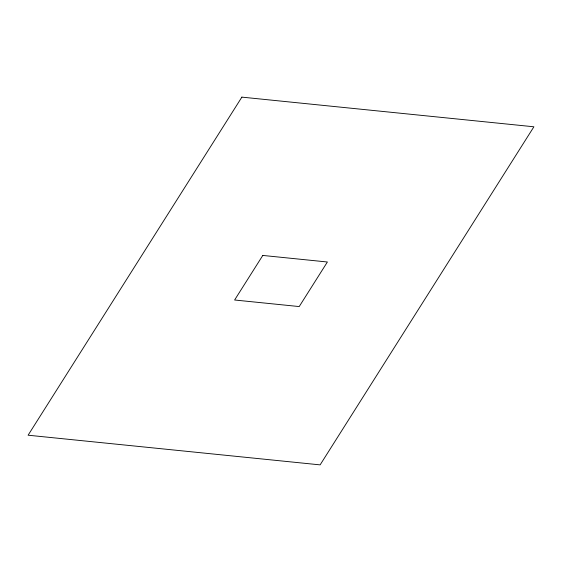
<?xml version="1.0" encoding="UTF-8"?>
<svg xmlns="http://www.w3.org/2000/svg" width="562" height="562" viewBox="0 0 562 562"><rect width="100%" height="100%" fill="white"/><g stroke="black" fill="none" stroke-linecap="round" stroke-linejoin="round"><path stroke-width="0.84" d="M241.878 97.128L28.1 435.213L320.122 464.872L533.9 126.787L241.878 97.128M262.791 255.436L234.614 300.003L299.209 306.564L327.386 261.997L262.791 255.436"/></g></svg>
